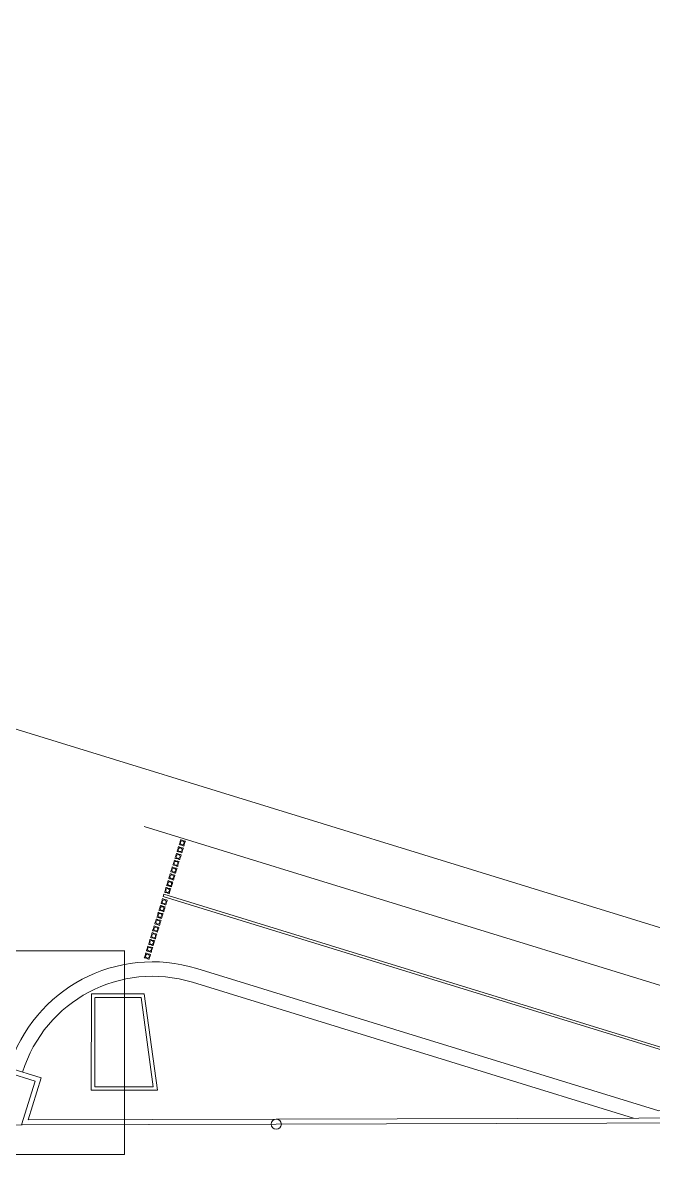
# Model space of a CAD drawing. Header units: metres. Extents: x -22.5 to 67.5, y 0 to 64.7.
# Drawn here: x 63.282 to 64.895, y 44.213 to 47.105 of the extents above; entities that cross this region are included whole.
import ezdxf

# ---------------------------------------------------------------- set-up
doc = ezdxf.new("R2010")
doc.units = ezdxf.units.M
doc.layers.add('XREF PIE 1.100$0$G-ANNO-TTLB', color=7, linetype='Continuous', lineweight=9)
doc.layers.add('XREF PIE 1.100$0$G-IMPT', color=7, linetype='Continuous', lineweight=9)

# ---------------------------------------------------------------- blocks, each defined once
blk = doc.blocks.new('XREF PIE 1.100$0$ZUM-TB-XX-PP_PIE DE PLANO - CDL_CONJUNTO_dwg-1452923-PLANTA BAJA GENERAL')
at = {"layer": 'XREF PIE 1.100$0$G-IMPT'}
blk.add_line((0.08685169582390681, 0.01492126513649432), (0.098126061422636, 0.01144815246365787), dxfattribs=at)
at = {"layer": 'XREF PIE 1.100$0$G-IMPT', "flags": 128}
for points in [[(1.123025334831551e-05, 0.07013983371538624), (1.123025334831551e-05, 0.07487828956045811), (0.0005003045089335135, 0.0110852656233211), (1.589012453517835e-05, 0.07487828956080356), (0.08986497717567743, 0.07487828956080356), (0.1143888126715636, 0.07487828956080356), (0.1200158901245345, 0.07487828956080356), (0.1143888126715664, 0.07487828956080356), (0.08986497717570026, 0.07492244199292449), (1.589012453517835e-05, 0.07492244199292449), (0.0005003042733007224, 0.01108529665638929), (0.007789688871673445, 0.01108529665638929), (0.08899366349407059, 0.01129846141424695), (0.1199814860477227, 0.01138918129519254), (0.1199814860477227, 0.07487828956010142), (0.1199814860477227, 0.01138918129519254), (0.08899366349407059, 0.01129846141424696), (0.08248167360918901, 0.01128083347313906), (0.08282589246007119, 0.01239823142711188), (0.0821208599746766, 0.0126154194675053), (0.08215705798140883, 0.01273292488173767), (0.08172217873752048, 0.01132122655057348)], [(0.1198929356060082, 0.07487835618785564), (0.1198929356060082, 0.01151177659168784), (0.08899333065765239, 0.01142141550033288), (0.08264834571954267, 0.01140423964121812), (0.08297959588103496, 0.01247953883461228), (0.08215705798140116, 0.01273292488171439)], [(0.0856152359477214, 0.01890453933799532), (0.09923539505721227, 0.01470879574648332), (0.1017455195794539, 0.01470879574648332)], [(0.104981626308902, 0.01315885492393749), (0.09899871353720174, 0.01314133936112097), (0.08610170407929348, 0.0171143138578101), (0.08611980308190559, 0.01717306656516399), (0.09900788014123019, 0.01320284372899602), (0.09899871353720174, 0.01314133936112097)], [(0.0851187987623011, 0.01572802579240828), (0.06214192414689785, 0.01572802579240828), (0.06214192414689785, 0.01464403464844601), (0.06214192414689785, 0.01052513767892064), (0.08511359190805806, 0.01052513767892064), (0.08511359190805806, 0.01572802579240828)], [(0.1078364801286359, 0.01166101326022287), (0.09877412711812683, 0.01163448233465568), (0.08696028983959743, 0.01527378138057291)], [(0.0843596458614267, 0.01452997941476587), (0.08553952857833899, 0.01452997941476587), (0.0858501063624991, 0.01225400740963361), (0.0843574097223021, 0.01225400740963361), (0.0843574097223021, 0.01452997941476587)]]:
    blk.add_lwpolyline(points, dxfattribs=at)
for points in [[(0.02684305220361375, 0.06354491451137292), (0.0197934913460166, 0.04066072904932546), (0.09942691331867809, 0.01612934883355279), (0.1064764741763174, 0.03901353429573703)], [(0.08427231026093203, 0.0146297540345392), (0.08561866178543756, 0.0146297540345392), (0.08595528405890604, 0.01216916917690733), (0.08426466367643201, 0.01216916917690733)]]:
    blk.add_lwpolyline(points, close=True, dxfattribs=at)
at = {"layer": 'XREF PIE 1.100$0$G-IMPT'}
for centre, radius in [((0.08659119583874467, 0.01848384159252383), 4.918181463152427e-05), ((0.0865376315084946, 0.01830996187735876), 4.918181463149651e-05), ((0.08643050284798223, 0.01796220244698938), 4.918181463152427e-05), ((0.08648406717824443, 0.01813608216219363), 4.918181463149651e-05), ((0.08632337418748201, 0.01761444301665924), 4.918181463151039e-05), ((0.08637693851774589, 0.01778832273186305), 4.918181463152427e-05), ((0.08626980985721895, 0.01744056330145521), 4.918181463149651e-05), ((0.0862162455269568, 0.01726668358625096), 4.918181463149651e-05), ((0.08607403732955549, 0.01680504949612999), 4.918181463152427e-05), ((0.08612760165981857, 0.01697892921133403), 4.918181463151039e-05), ((0.08596690866903116, 0.01645729006572148), 4.918181463149651e-05), ((0.08602047299929333, 0.01663116978092574), 4.918181463152427e-05), ((0.08591334433876896, 0.01628341035051722), 4.918181463152427e-05), ((0.08580709591864201, 0.01593889005494364), 4.918181463149651e-05), ((0.08585978000850675, 0.01610953063531296), 4.918181463152427e-05), ((0.08569996725811786, 0.01559113062453573), 4.918181463149651e-05), ((0.08575353158837981, 0.01576501033973939), 4.918181463152427e-05), ((0.08899366349407059, 0.01129846141424695), 0.0001290963557981639)]:
    blk.add_circle(centre, radius, dxfattribs=at)
for centre, radius, start, end in [((0.08645567885808082, 0.01852545901176199), 8.48969270183237e-05, 323.9266563969579, 1.929779941697467), ((0.086686441690496, 0.01851536655404481), 0.0001464877073043591, 160.4030657943615, 174.9277190478537), ((0.08651164622448516, 0.01842270686960894), 0.000146487707304383, 60.92871729184381, 75.45337054478838), ((0.086632813257983, 0.01861935857318766), 8.48969270183131e-05, 233.9266563964448, 271.929779942531), ((0.08662272080026565, 0.0183885957407724), 0.0001464877073043799, 70.4030657948051, 84.92771904885886), ((0.0865300611158306, 0.01856339120678401), 0.0001464877073038475, 330.9287172905216, 345.453370544576), ((0.0865987662314088, 0.01823041226309913), 0.0001464877073038312, 150.9287172906703, 165.4533705447332), ((0.08650610654697387, 0.01840520772911013), 0.0001464877073043799, 250.4030657948046, 264.9277190488638), ((0.08640211452783071, 0.01835157929659692), 8.48969270183237e-05, 323.9266563969579, 1.929779941697467), ((0.08663287736024593, 0.01834148683887975), 0.0001464877073043545, 160.4030657943627, 174.9277190478547), ((0.08649601408925649, 0.0181744448966949), 8.489692701831807e-05, 53.92665639654737, 91.92977994253131), ((0.08645808189423507, 0.01824882715444386), 0.000146487707304383, 60.92871729184353, 75.45337054478821), ((0.08665233056165891, 0.0184042919782642), 0.0001464877073038312, 150.9287172906689, 165.4533705447331), ((0.086559670877224, 0.0185790874442752), 0.0001464877073043799, 250.4030657948047, 264.9277190488639), ((0.0865792489277329, 0.01844547885802258), 8.489692701830493e-05, 233.9266563964498, 271.9297799425312), ((0.08661718112275439, 0.01837109660027358), 0.000146487707304352, 240.928717291843, 255.4533705447796), ((0.0865495784195066, 0.01834832461185998), 8.489692701830685e-05, 53.92665639654395, 91.92977994253147), ((0.08644238565674327, 0.01827843691583789), 0.0001464877073043853, 340.4030657943628, 354.9277190478541), ((0.08656915647001553, 0.01821471602560733), 0.0001464877073043929, 70.40306579480671, 84.92771904885926), ((0.08667314848915851, 0.01826834445812087), 8.489692701832355e-05, 143.9266563970869, 181.9297799418586), ((0.0866707454530045, 0.01854497631543866), 0.000146487707304352, 240.928717291843, 255.4533705447848), ((0.08647649678558049, 0.01838951149161894), 0.0001464877073038475, 330.9287172905207, 345.4533705445748), ((0.08649594998699338, 0.01845231663100296), 0.0001464877073043853, 340.4030657943628, 354.9277190478541), ((0.08672671281940861, 0.01844222417328594), 8.489692701833477e-05, 143.9266563970887, 181.9297799418579), ((0.0864916375708965, 0.01788265283272975), 0.0001464877073038312, 150.9287172906703, 165.4533705447332), ((0.08629498586731832, 0.01800381986622753), 8.489692701834309e-05, 323.926656396957, 1.929779941696173), ((0.0865257486997336, 0.01799372740851036), 0.0001464877073043722, 160.4030657943632, 174.9277190478538), ((0.08635095323372277, 0.01790106772407447), 0.0001464877073043897, 60.92871729184019, 75.45337054478377), ((0.08654520190115868, 0.018056532547934), 0.0001464877073038312, 150.9287172906696, 165.4533705447327), ((0.08645254221672369, 0.01823132801394501), 0.0001464877073043929, 250.4030657948063, 264.9277190488643), ((0.08634855019758052, 0.01817769958143179), 8.48969270183237e-05, 323.9266563969581, 1.929779941696868), ((0.08647212026722051, 0.0180977194276532), 8.489692701832431e-05, 233.926656396449, 271.9297799425307), ((0.08657931302999582, 0.01816760712371461), 0.0001464877073043722, 160.4030657943632, 174.9277190478538), ((0.08644244975900633, 0.01800056518152978), 8.489692701831502e-05, 53.926656396539, 91.92977994253128), ((0.0864045175639849, 0.01807494743927874), 0.0001464877073043897, 60.9287172918399, 75.45337054478361), ((0.08646202780950321, 0.01786695659523796), 0.0001464877073043929, 70.40306579480671, 84.92771904885926), ((0.08652568459748271, 0.01827159914285746), 8.489692701830493e-05, 233.9266563964498, 271.9297799425312), ((0.08656601982864616, 0.01792058502775148), 8.489692701830417e-05, 143.9266563970856, 181.9297799418586), ((0.08656361679250422, 0.01819721688510846), 0.000146487707304352, 240.928717291843, 255.4533705447848), ((0.08636936812506812, 0.01804175206124955), 0.0001464877073038731, 330.9287172905198, 345.4533705445755), ((0.08638882132649303, 0.01810455720067277), 0.0001464877073043983, 340.4030657943619, 354.9277190478533), ((0.08651559213976541, 0.0180408363104422), 0.0001464877073043799, 70.4030657948051, 84.92771904886426), ((0.08661958415890836, 0.01809446474295574), 8.489692701831234e-05, 143.9266563970837, 181.9297799418583), ((0.08642293245533025, 0.01821563177645382), 0.0001464877073038731, 330.9287172905193, 345.4533705445752), ((0.08618785720681811, 0.0176560604358974), 8.48969270183237e-05, 323.9266563969581, 1.929779941696868), ((0.08641862003923334, 0.01764596797818022), 0.0001464877073043853, 160.4030657943616, 174.9277190478531), ((0.08624382457322254, 0.01755330829374433), 0.000146487707304383, 60.92871729184353, 75.45337054478821), ((0.08643807324066013, 0.01770877311760341), 0.0001464877073038312, 150.9287172906689, 165.4533705447318), ((0.08634541355622523, 0.01788356858361442), 0.0001464877073043715, 250.4030657947985, 264.9277190488582), ((0.08624142153708206, 0.01782994015110121), 8.489692701833492e-05, 323.9266563969598, 1.929779941697407), ((0.0863649916067203, 0.01774995999732306), 8.489692701830493e-05, 233.9266563964498, 271.9297799425312), ((0.08647218436949726, 0.01781984769338403), 0.0001464877073043545, 160.4030657943627, 174.9277190478547), ((0.08633532109850783, 0.0176528057511992), 8.489692701831502e-05, 53.926656396539, 91.92977994253128), ((0.0862973889034864, 0.01772718800894815), 0.0001464877073043897, 60.9287172918399, 75.45337054478361), ((0.08639897788646152, 0.01805744829874074), 0.0001464877073043715, 250.4030657947985, 264.9277190488582), ((0.08635489914900298, 0.01751919716490781), 0.0001464877073043799, 70.40306579480497, 84.92771904886422), ((0.08641855593698422, 0.01792383971252687), 8.489692701832431e-05, 233.926656396449, 271.9297799425307), ((0.08645648813200571, 0.01784945745477787), 0.0001464877073043641, 240.9287172918447, 255.4533705447808), ((0.08638888542874418, 0.01782668546632552), 8.489692701834564e-05, 53.9266563965412, 91.92977994253059), ((0.0862622394645679, 0.01769399263091941), 0.0001464877073038663, 330.9287172905209, 345.4533705445761), ((0.08628169266599456, 0.01775679777034218), 0.0001464877073043983, 340.4030657943626, 354.9277190478536), ((0.08640846347926687, 0.01769307688011162), 0.0001464877073043715, 70.40306579479883, 84.92771904885852), ((0.08651245549840982, 0.01774670531262515), 8.489692701832355e-05, 143.9266563970857, 181.9297799418583), ((0.08651005246224203, 0.01802333716990421), 0.0001464877073043641, 240.928717291845, 255.4533705447861), ((0.08631580379483182, 0.01786787234612323), 0.0001464877073038475, 330.9287172905216, 345.453370544576), ((0.0863352569962309, 0.01793067748546852), 0.0001464877073043853, 340.4030657943628, 354.9277190478541), ((0.0863309445801332, 0.01736101368719558), 0.0001464877073038312, 150.9287172906696, 165.4533705447314), ((0.08623828489569826, 0.01753580915320657), 0.0001464877073043929, 250.4030657948063, 264.9277190488589), ((0.08613429287655505, 0.01748218072069338), 8.489692701835431e-05, 323.926656396958, 1.929779941696492), ((0.08636505570897034, 0.01747208826297619), 0.0001464877073043722, 160.4030657943632, 174.9277190478552), ((0.0862281924379809, 0.01730504632079134), 8.489692701831807e-05, 53.92665639654737, 91.92977994253131), ((0.08619026024295946, 0.0173794285785403), 0.000146487707304383, 60.92871729184368, 75.45337054478829), ((0.08638450891039627, 0.01753489340239962), 0.0001464877073038312, 150.9287172906696, 165.4533705447314), ((0.08629184922596128, 0.01770968886841061), 0.0001464877073043799, 250.4030657948048, 264.9277190488638), ((0.08631142727645724, 0.01757608028211903), 8.489692701832431e-05, 233.926656396449, 271.9297799425307), ((0.08634935947147873, 0.01750169802437004), 0.0001464877073043641, 240.928717291845, 255.4533705447861), ((0.0862817567682439, 0.01747892603599538), 8.489692701834564e-05, 53.92665639654054, 91.92977994253063), ((0.08617456400546762, 0.01740903833993435), 0.0001464877073043853, 340.4030657943628, 354.9277190478541), ((0.08630133481873994, 0.01734531744970378), 0.0001464877073043929, 70.40306579480671, 84.92771904885926), ((0.08640532683788284, 0.01739894588221732), 8.489692701830417e-05, 143.9266563970856, 181.9297799418589), ((0.0864029238017418, 0.01767557773957407), 0.0001464877073043641, 240.9287172918447, 255.4533705447861), ((0.08620867513430483, 0.01752011291571538), 0.0001464877073038663, 330.9287172905204, 345.4533705445745), ((0.08622812833573068, 0.01758291805513837), 0.0001464877073043983, 340.4030657943634, 354.9277190478546), ((0.08645889116814591, 0.01757282559742135), 8.489692701829295e-05, 143.9266563970836, 181.9297799418587), ((0.086277380249871, 0.01718713397199132), 0.0001464877073038312, 150.9287172906703, 165.4533705447332), ((0.08618472056543608, 0.01736192943800232), 0.0001464877073043799, 250.4030657948047, 264.9277190488639), ((0.08608072854629291, 0.01730830100548911), 8.48969270183237e-05, 323.9266563969591, 1.929779941696489), ((0.08631149137870814, 0.01729820854777193), 0.0001464877073043853, 160.4030657943616, 174.9277190478531), ((0.0861746281077187, 0.01713116660558708), 8.489692701831502e-05, 53.92665639653882, 91.9297799425314), ((0.0861366959126973, 0.01720554886333605), 0.0001464877073043951, 60.9287172918457, 75.45337054478944), ((0.08625786294619507, 0.01740220056691478), 8.489692701830493e-05, 233.9266563964498, 271.9297799425312), ((0.08629579514121659, 0.01732781830916578), 0.000146487707304352, 240.928717291843, 255.4533705447848), ((0.08612099967520546, 0.01723515862473008), 0.0001464877073043853, 340.4030657943628, 354.9277190478541), ((0.08624777048847777, 0.01717143773449954), 0.0001464877073043799, 70.40306579480497, 84.92771904886422), ((0.08635176250762068, 0.01722506616701306), 8.489692701830417e-05, 143.9266563970856, 181.9297799418589), ((0.08615511080404264, 0.01734623320051113), 0.0001464877073038731, 330.9287172905193, 345.4533705445766), ((0.08613517205246973, 0.01672549988187036), 0.0001464877073038312, 150.9287172906689, 165.4533705447331), ((0.08593852034889157, 0.01684666691536815), 8.489692701833492e-05, 323.9266563969588, 1.929779941694421), ((0.08616928318130679, 0.01683657445765098), 0.0001464877073043722, 160.4030657943617, 174.9277190478537), ((0.08599448771529598, 0.01674391477321509), 0.000146487707304383, 60.92871729184353, 75.45337054478821), ((0.08618873638273276, 0.01689937959707438), 0.0001464877073038312, 150.9287172906696, 165.4533705447314), ((0.0860960766982978, 0.01707417506308538), 0.0001464877073043799, 250.4030657948048, 264.9277190488638), ((0.08599208467915465, 0.01702054663057218), 8.489692701833492e-05, 323.9266563969601, 1.929779941696807), ((0.08611565474879376, 0.01694056647679382), 8.489692701830796e-05, 233.9266563964584, 271.9297799425312), ((0.08622284751156993, 0.017010454172855), 0.0001464877073043722, 160.4030657943617, 174.9277190478537), ((0.08608598424058046, 0.01684341223067016), 8.489692701831807e-05, 53.92665639654754, 91.92977994253121), ((0.08604805204555906, 0.01691779448841912), 0.000146487707304383, 60.92871729184381, 75.45337054478314), ((0.08610556229107647, 0.01670980364437856), 0.0001464877073043715, 70.40306579479892, 84.92771904885856), ((0.08616921907905684, 0.01711444619199785), 8.489692701830796e-05, 233.9266563964584, 271.9297799425311), ((0.08620955431021937, 0.01676343207689211), 8.489692701831234e-05, 143.926656397085, 181.9297799418584), ((0.08620715127407833, 0.01704006393424885), 0.0001464877073043641, 240.9287172918451, 255.4533705447862), ((0.08601290260664139, 0.01688459911039017), 0.0001464877073038353, 330.9287172905201, 345.4533705445759), ((0.08603235580806724, 0.01694740424981316), 0.0001464877073043806, 340.4030657943619, 354.9277190478523), ((0.08615912662133951, 0.0168836833595826), 0.0001464877073043929, 70.40306579480671, 84.92771904885926), ((0.08626311864048244, 0.01693731179209612), 8.489692701831234e-05, 143.926656397085, 181.9297799418607), ((0.08606646693690442, 0.0170584788255942), 0.0001464877073038731, 330.9287172905193, 345.4533705445739), ((0.0858313916883672, 0.01649890748495964), 8.48969270183237e-05, 323.9266563969569, 1.929779941694166), ((0.0860621545207825, 0.01648881502724246), 0.0001464877073043853, 160.4030657943632, 174.9277190478545), ((0.08588735905477163, 0.01639615534280658), 0.0001464877073043897, 60.92871729184019, 75.45337054478377), ((0.08608160772220752, 0.01655162016666611), 0.0001464877073038312, 150.9287172906689, 165.4533705447331), ((0.08598894803777257, 0.0167264156326771), 0.0001464877073043929, 250.4030657948063, 264.9277190488643), ((0.0858849560186294, 0.01667278720016389), 8.48969270183237e-05, 323.9266563969579, 1.929779941697467), ((0.0860085260882694, 0.0165928070463853), 8.489692701832431e-05, 233.926656396449, 271.9297799425307), ((0.08611571885104465, 0.01666269474244671), 0.0001464877073043545, 160.4030657943623, 174.9277190478528), ((0.08597885558005522, 0.01649565280026187), 8.489692701831502e-05, 53.92665639653882, 91.92977994252196), ((0.08594092338503384, 0.01657003505801083), 0.000146487707304383, 60.92871729184381, 75.45337054478838), ((0.08604251236803477, 0.01690029534788136), 0.0001464877073043799, 250.4030657948046, 264.9277190488584), ((0.08599843363055214, 0.01636204421397005), 0.0001464877073043799, 70.40306579480506, 84.92771904886425), ((0.08606209041853159, 0.01676668676158955), 8.489692701830493e-05, 233.9266563964493, 271.9297799425312), ((0.08610002261355312, 0.01669230450384056), 0.0001464877073043641, 240.9287172918451, 255.4533705447862), ((0.08603241991031739, 0.01666953251546613), 8.489692701831807e-05, 53.92665639654737, 91.92977994253124), ((0.08590577394611698, 0.01653683967998166), 0.0001464877073038663, 330.9287172905204, 345.4533705445745), ((0.08592522714754199, 0.01659964481940486), 0.0001464877073043853, 340.4030657943628, 354.9277190478541), ((0.0860519979608143, 0.01653592392917431), 0.0001464877073043799, 70.4030657948051, 84.92771904886426), ((0.0861559899799572, 0.01658955236168784), 8.489692701832355e-05, 143.9266563970857, 181.9297799418586), ((0.08615358694381524, 0.01686618421904482), 0.000146487707304352, 240.928717291843, 255.4533705447848), ((0.08595933827637921, 0.01671071939518591), 0.0001464877073038475, 330.9287172905207, 345.4533705445761), ((0.08597879147780413, 0.01677352453460912), 0.0001464877073043983, 340.4030657943634, 354.9277190478546), ((0.08597447906168322, 0.01620386073625758), 0.0001464877073038312, 150.9287172906696, 165.4533705447314), ((0.0858818193772482, 0.01637865620226859), 0.0001464877073043929, 250.4030657948064, 264.9277190488642), ((0.08577782735810506, 0.01632502776975538), 8.48969270183237e-05, 323.9266563969581, 1.929779941696553), ((0.08600859019052036, 0.0163149353120382), 0.0001464877073043722, 160.4030657943617, 174.9277190478537), ((0.08587172691953085, 0.01614789336985336), 8.489692701831502e-05, 53.92665639653833, 91.92977994253131), ((0.08583379472450946, 0.01622227562760232), 0.000146487707304383, 60.92871729184353, 75.45337054478821), ((0.08602804339194535, 0.01637774045146185), 0.0001464877073038312, 150.9287172906696, 165.4533705447314), ((0.0859353837075104, 0.01655253591747284), 0.0001464877073043799, 250.4030657948048, 264.9277190488584), ((0.08595496175800718, 0.01641892733118103), 8.489692701830796e-05, 233.9266563964584, 271.9297799425312), ((0.08599289395302873, 0.01634454507343205), 0.0001464877073043641, 240.928717291845, 255.4533705447809), ((0.08592529124979305, 0.01632177308505761), 8.489692701830685e-05, 53.92665639654376, 91.9297799425315), ((0.08581809848701762, 0.01625188538899635), 0.0001464877073043853, 340.4030657943624, 354.9277190478541), ((0.08594486930028992, 0.01618816449876579), 0.0001464877073043799, 70.40306579480497, 84.92771904886422), ((0.08604886131943285, 0.01624179293127933), 8.489692701832355e-05, 143.9266563970848, 181.9297799418587), ((0.08604645828329095, 0.0165184247886363), 0.000146487707304352, 240.928717291843, 255.4533705447848), ((0.08585220961585484, 0.0163629599647774), 0.0001464877073038663, 330.9287172905204, 345.4533705445745), ((0.08587166281727979, 0.01642576510420062), 0.0001464877073043853, 340.4030657943612, 354.9277190478527), ((0.08610242564969504, 0.01641567264648358), 8.489692701830417e-05, 143.9266563970856, 181.9297799418589), ((0.08586823064155627, 0.01585934044068399), 0.0001464877073038312, 150.9287172906689, 165.4533705447331), ((0.08567157893797811, 0.0159805074741818), 8.48969270183237e-05, 323.9266563969569, 1.929779941694166), ((0.0859023417703934, 0.01597041501646461), 0.0001464877073043722, 160.4030657943617, 174.9277190478537), ((0.08572754630438252, 0.01587775533202873), 0.000146487707304383, 60.92871729184353, 75.45337054478821), ((0.08592091473142102, 0.01602998102105333), 0.0001464877073038244, 150.92871729067, 165.4533705447324), ((0.08582825504698603, 0.01620477648706433), 0.0001464877073043845, 250.4030657948003, 264.9277190488585), ((0.08572426302784286, 0.01615114805455113), 8.489692701833492e-05, 323.9266563969588, 1.929779941694421), ((0.08584871333788029, 0.01607440703560746), 8.489692701830493e-05, 233.9266563964493, 271.9297799425312), ((0.08595502586025808, 0.01614105559683394), 0.0001464877073043853, 160.4030657943616, 174.9277190478531), ((0.08581816258926868, 0.01597401365464909), 8.489692701831807e-05, 53.92665639654737, 91.92977994253131), ((0.08578023039424729, 0.01604839591239806), 0.0001464877073043897, 60.92871729184019, 75.45337054478377), ((0.0859013974277451, 0.01624504761597679), 8.489692701831614e-05, 233.9266563964527, 271.9297799425309), ((0.08583862088016299, 0.01584364420319221), 0.0001464877073043799, 70.4030657948051, 84.92771904885886), ((0.08594261289930591, 0.01589727263570574), 8.489692701831234e-05, 143.9266563970828, 181.9297799418584), ((0.08593932962276654, 0.0161706653582278), 0.0001464877073043641, 240.9287172918451, 255.4533705447862), ((0.08574596119572792, 0.01601843966920382), 0.0001464877073038731, 330.9287172905198, 345.4533705445755), ((0.0857645341567554, 0.0160780056737921), 0.0001464877073043853, 340.4030657943612, 354.9277190478527), ((0.08589130497002777, 0.01601428478356155), 0.0001464877073043799, 70.4030657948051, 84.92771904886426), ((0.08599529698917067, 0.01606791321607507), 8.489692701830417e-05, 143.9266563970877, 181.9297799418586), ((0.08579864528559264, 0.01618908024957313), 0.0001464877073038731, 330.9287172905184, 345.4533705445741), ((0.08556445027745391, 0.01563274804377389), 8.48969270183237e-05, 323.9266563969575, 1.929779941696529), ((0.08579521310986919, 0.01562265558605671), 0.0001464877073043545, 160.4030657943619, 174.9277190478527), ((0.08562041764385832, 0.01552999590162083), 0.000146487707304383, 60.92871729184353, 75.45337054478821), ((0.08581466631129404, 0.01568546072547975), 0.0001464877073038312, 150.9287172906698, 165.4533705447328), ((0.0857220066268591, 0.01586025619149074), 0.0001464877073043799, 250.4030657948048, 264.9277190488584), ((0.08561801460771594, 0.01580662775897754), 8.489692701831553e-05, 323.9266563969616, 1.929779941696619), ((0.08574158467735614, 0.01572664760519955), 8.489692701830493e-05, 233.9266563964493, 271.9297799425312), ((0.08584877744013118, 0.01579653530126036), 0.0001464877073043722, 160.4030657943617, 174.9277190478537), ((0.08571191416914176, 0.01562949335907552), 8.489692701831502e-05, 53.92665639653882, 91.92977994253131), ((0.08567398197412032, 0.01570387561682448), 0.0001464877073043897, 60.9287172918399, 75.45337054478361), ((0.08577557095712127, 0.016034135906695), 0.0001464877073043799, 250.4030657948046, 264.9277190488638), ((0.08573149221963884, 0.0154958847727843), 0.0001464877073043799, 70.40306579480504, 84.92771904886423), ((0.08579514900761809, 0.01590052732040321), 8.489692701831614e-05, 233.926656396454, 271.9297799425309), ((0.08583308120263962, 0.01582614506265421), 0.0001464877073043708, 240.9287172918413, 255.4533705447815), ((0.08576547849940393, 0.01580337307427978), 8.489692701831807e-05, 53.92665639654737, 91.92977994253131), ((0.08563883253520368, 0.01567068023879591), 0.0001464877073038475, 330.9287172905211, 345.453370544576), ((0.08565828573662852, 0.01573348537821851), 0.0001464877073043853, 340.4030657943624, 354.9277190478541), ((0.08578505654990079, 0.01566976448798797), 0.0001464877073043799, 70.40306579480506, 84.92771904885883), ((0.0858890485690437, 0.0157233929205015), 8.489692701831234e-05, 143.926656397085, 181.9297799418584), ((0.08588664553290179, 0.01600002477785846), 0.0001464877073043641, 240.928717291845, 255.4533705447861), ((0.08569239686546566, 0.01584455995399956), 0.0001464877073038663, 330.9287172905204, 345.4533705445745), ((0.0857118500668907, 0.01590736509342277), 0.0001464877073043853, 340.4030657943624, 354.9277190478541), ((0.08582910217617029, 0.01160173717135756), 0.003842329268087252, 72.87834528021385, 162.8783445469239), ((0.08576110198103201, 0.01551158101027609), 0.0001464877073038244, 150.9287172906704, 165.4533705447336), ((0.08566844229659706, 0.01568637647628709), 0.0001464877073043799, 250.4030657948047, 264.9277190488639), ((0.08565834983887975, 0.01545561364387187), 8.489692701830685e-05, 53.92665639654352, 91.9297799425315), ((0.08577951687237759, 0.01565226534745056), 0.0001464877073043641, 240.928717291845, 255.453370544786), ((0.08560472140636641, 0.01555960566301486), 0.0001464877073043853, 340.4030657943626, 354.9277190478535), ((0.0858354842387817, 0.01554951320529783), 8.489692701831234e-05, 143.9266563970843, 181.9297799418583), ((0.08582910217617029, 0.01160173717135756), 0.003473465658350858, 72.87834528021357, 162.8783445469239)]:
    blk.add_arc(centre, radius, start, end, dxfattribs=at)
blk = doc.blocks.new('XREF PIE 1.100$0$ZUM-TB-XX-PP_PIE DE PLANO - ZUM_TB_PP_XX__PIE DE PLANO 90x60cm-1443826-PLANTA BAJA GENERAL')
blk.add_blockref('XREF PIE 1.100$0$ZUM-TB-XX-PP_PIE DE PLANO - CDL_CONJUNTO_dwg-1452923-PLANTA BAJA GENERAL', (0.3067889470010053, 0.3850775580070812))

msp = doc.modelspace()

# ---------------------------------------------------------------- block references
at = {"layer": 'XREF PIE 1.100$0$G-ANNO-TTLB', "xscale": 100.0000000000004, "yscale": 100.0000000000004, "zscale": 100.0000000000004}
msp.add_blockref('XREF PIE 1.100$0$ZUM-TB-XX-PP_PIE DE PLANO - ZUM_TB_PP_XX__PIE DE PLANO 90x60cm-1443826-PLANTA BAJA GENERAL', (24.35243673540815, 4.652748601700069), dxfattribs=at)

doc.saveas('drawing.dxf')
